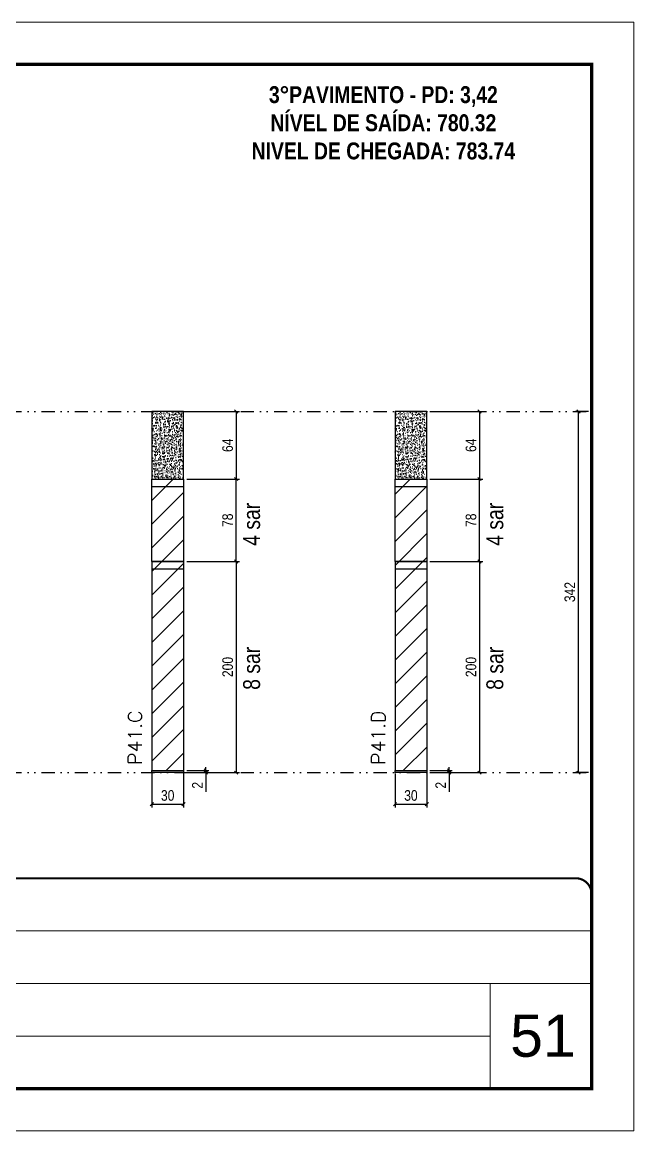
# Model space of a CAD drawing. Extents: x 14400 to 27878, y -21631 to 6985.
# Drawn here: x 18489 to 19068, y -7848 to -6798 of the extents above; entities that cross this region are included whole.
import ezdxf

# ---------------------------------------------------------------- set-up
doc = ezdxf.new("R2010")
doc.units = 0
for name, pattern in [('CONTINUO', [0]), ('DASHED', [0.75, 0.5, -0.25]), ('DIVIDE2', [0.625, 0.25, -0.125, 0, -0.125, 0, -0.125])]:
    doc.linetypes.add(name, pattern=pattern)
for name, color, linetype, lineweight in [('CARIMBO', 255, 'Continuous', 9), ('Folhas', 255, 'Continuous', 9), ('Hachura', 251, 'Continuous', 9), ('SARRAFO DE PRESSAO', 251, 'DASHED', 9), ('Texto Seção', 7, 'Continuous', 15)]:
    doc.layers.add(name, color=color, linetype=linetype, lineweight=lineweight)
for name, color, linetype in [('COTA', 241, 'Continuous'), ('NOMENCLATURA', 7, 'Continuous'), ('Nível', 160, 'Continuous'), ('Painéis', 200, 'Continuous'), ('SARR_2.2x7', 40, 'Continuous')]:
    doc.layers.add(name, color=color, linetype=linetype)
doc.styles.add('ARIAL', font='arial.ttf')
doc.styles.add('ARIAL_NARROW', font='ARIALN.TTF', dxfattribs={"height": 0.2})
doc.styles.add('COTA TECNICA', font='techl___.ttf', dxfattribs={"height": 10})
doc.styles.add('COTA TECNICA-50', font='techl___.ttf', dxfattribs={"height": 10})
doc.styles.add('REGUA-120', font='ROMANS.shx', dxfattribs={"height": 15})
doc.styles.add('ROMANC', font='techb___.ttf', dxfattribs={"height": 2.5})
doc.dimstyles.new('COTA PAINEL-50', dxfattribs={"dimtxt": 10, "dimasz": 3, "dimexe": 3, "dimexo": 3, "dimgap": 3, "dimtad": 1, "dimdec": 1, "dimzin": 12, "dimdsep": 46, "dimtxsty": 'COTA TECNICA-50', "dimblk1": 'OBLIQUE', "dimblk2": 'OBLIQUE', "dimsah": 1, "dimcen": 0.9, "dimclrd": 4, "dimclre": 4, "dimclrt": 240, "dimadec": 1, "dimazin": 3, "dimtfac": 1, "dimtdec": 1, "dimtmove": 0, "dimatfit": 3, "dimfxl": 1, "dimtolj": 1, "dimtzin": 12, "dimarcsym": 0})
doc.dimstyles.new('PAINEL', dxfattribs={"dimtxt": 10, "dimasz": 3, "dimexe": 3, "dimexo": 3, "dimgap": 3, "dimtad": 1, "dimdec": 1, "dimzin": 12, "dimdsep": 46, "dimtxsty": 'COTA TECNICA', "dimblk1": 'OBLIQUE', "dimblk2": 'OBLIQUE', "dimsah": 1, "dimcen": 0.9, "dimclrd": 4, "dimclre": 4, "dimclrt": 240, "dimadec": 1, "dimazin": 3, "dimtfac": 1, "dimtdec": 1, "dimtmove": 0, "dimatfit": 3, "dimfxl": 1, "dimtolj": 1, "dimtzin": 12, "dimarcsym": 0})

# ---------------------------------------------------------------- blocks, each defined once
blk = doc.blocks.new('9999999999')
at = {"color": 30, "linetype": 'CONTINUO'}
for p, q in [((98564.6, 34379.6), (99584, 34379.6)), ((98564.6, 34329.8), (99488, 34329.8)), ((99584, 34329.8), (99488, 34329.8)), ((99488, 34329.8), (99488, 34230.2)), ((98564.6, 34280), (99488, 34280))]:
    blk.add_line(p, q, dxfattribs=at)
at = {"color": 30, "linetype": 'CONTINUO', "const_width": 2}
blk.add_lwpolyline([(99584, 34230.2), (99584, 34414.4, 0.414214), (99569, 34429.4), (98229, 34429.4, 0.414214), (98214, 34414.4), (98214, 34245.2, 0.414214), (98229, 34230.2), (99584, 34230.2)], format="xyb", dxfattribs=at)
at = {"layer": 'Folhas'}
blk.add_lwpolyline([(98139, 34190.2), (99624, 34190.2), (99624, 35240.2), (98139, 35240.2)], close=True, dxfattribs=at)
at = {"layer": 'Folhas', "color": 30, "const_width": 3}
blk.add_lwpolyline([(98214, 34230.2), (99584, 34230.2), (99584, 35200.2), (98214, 35200.2)], close=True, dxfattribs=at)
blk = doc.blocks.new('_Oblique')
at = {"color": 0, "linetype": 'ByBlock', "lineweight": -2}
blk.add_line((-0.5, -0.5), (0.5, 0.5), dxfattribs=at)
blk = doc.blocks.new('*D1396')
at = {"layer": 'COTA', "color": 4, "lineweight": -2, "transparency": 16777216}
for p, q in [((18612.1, -7509.9), (18612.1, -7541.8)), ((18642.1, -7509.9), (18642.1, -7541.8)), ((18612.1, -7538.8), (18642.1, -7538.8))]:
    blk.add_line(p, q, dxfattribs=at)
at = {"layer": 'Defpoints', "color": 0, "transparency": 16777216}
for p in [(18612.1, -7506.9), (18642.1, -7506.9), (18642.1, -7538.8)]:
    blk.add_point(p, dxfattribs=at)
at = {"layer": 'COTA', "color": 4, "lineweight": -2, "transparency": 16777216, "xscale": 3, "yscale": 3, "zscale": 3, "rotation": 180}
blk.add_blockref('_Oblique', (18612.1, -7538.8), dxfattribs=at)
at = {"layer": 'COTA', "color": 4, "lineweight": -2, "transparency": 16777216, "xscale": 3, "yscale": 3, "zscale": 3}
blk.add_blockref('_Oblique', (18642.1, -7538.8), dxfattribs=at)
at = {"layer": 'COTA', "color": 240, "transparency": 16777216, "insert": (18627.1, -7530.6), "char_height": 10, "attachment_point": 5, "style": 'COTA TECNICA'}
blk.add_mtext('\\A1;30', dxfattribs=at)
blk = doc.blocks.new('*D1397')
at = {"layer": 'COTA', "color": 4, "lineweight": -2, "transparency": 16777216}
for p, q in [((18645.1, -7506.9), (18666.2, -7506.9)), ((18663.2, -7506.9), (18663.2, -7503.9)), ((18663.2, -7506.9), (18663.2, -7508.9)), ((18645.1, -7508.9), (18666.2, -7508.9)), ((18663.2, -7508.9), (18663.2, -7527))]:
    blk.add_line(p, q, dxfattribs=at)
at = {"layer": 'Defpoints', "color": 0, "transparency": 16777216}
for p in [(18642.1, -7506.9), (18663.2, -7506.9), (18642.1, -7508.9)]:
    blk.add_point(p, dxfattribs=at)
at = {"layer": 'COTA', "color": 4, "lineweight": -2, "transparency": 16777216, "xscale": 3, "yscale": 3, "zscale": 3}
for p, rotation in [((18663.2, -7506.9), 270), ((18663.2, -7508.9), 90)]:
    blk.add_blockref('_Oblique', p, dxfattribs=dict(at, rotation=rotation))
at = {"layer": 'COTA', "color": 240, "transparency": 16777216, "insert": (18655.2, -7520.9), "char_height": 10, "attachment_point": 5, "rotation": 90, "style": 'COTA TECNICA-50'}
blk.add_mtext('\\A1;2', dxfattribs=at)
blk = doc.blocks.new('*D1398')
at = {"layer": 'COTA', "color": 4, "lineweight": -2, "transparency": 16777216}
for p, q in [((18645.1, -7308.9), (18695, -7308.9)), ((18692, -7308.9), (18692, -7508.9)), ((18645.1, -7508.9), (18695, -7508.9))]:
    blk.add_line(p, q, dxfattribs=at)
at = {"layer": 'Defpoints', "color": 0, "transparency": 16777216}
for p in [(18642.1, -7308.9), (18642.1, -7508.9), (18692, -7508.9)]:
    blk.add_point(p, dxfattribs=at)
at = {"layer": 'COTA', "color": 4, "lineweight": -2, "transparency": 16777216, "xscale": 3, "yscale": 3, "zscale": 3}
for p, rotation in [((18692, -7308.9), 90), ((18692, -7508.9), 270)]:
    blk.add_blockref('_Oblique', p, dxfattribs=dict(at, rotation=rotation))
at = {"layer": 'COTA', "color": 240, "transparency": 16777216, "insert": (18683.9, -7408.9), "char_height": 10, "attachment_point": 5, "rotation": 90, "style": 'COTA TECNICA'}
blk.add_mtext('\\A1;200', dxfattribs=at)
blk = doc.blocks.new('*D1713')
at = {"layer": 'COTA', "color": 4, "lineweight": -2, "transparency": 16777216}
for p, q in [((18842.4, -7509.9), (18842.4, -7541.8)), ((18872.4, -7509.9), (18872.4, -7541.8)), ((18842.4, -7538.8), (18872.4, -7538.8))]:
    blk.add_line(p, q, dxfattribs=at)
at = {"layer": 'Defpoints', "color": 0, "transparency": 16777216}
for p in [(18842.4, -7506.9), (18872.4, -7506.9), (18872.4, -7538.8)]:
    blk.add_point(p, dxfattribs=at)
at = {"layer": 'COTA', "color": 4, "lineweight": -2, "transparency": 16777216, "xscale": 3, "yscale": 3, "zscale": 3, "rotation": 180}
blk.add_blockref('_Oblique', (18842.4, -7538.8), dxfattribs=at)
at = {"layer": 'COTA', "color": 4, "lineweight": -2, "transparency": 16777216, "xscale": 3, "yscale": 3, "zscale": 3}
blk.add_blockref('_Oblique', (18872.4, -7538.8), dxfattribs=at)
at = {"layer": 'COTA', "color": 240, "transparency": 16777216, "insert": (18857.4, -7530.6), "char_height": 10, "attachment_point": 5, "style": 'COTA TECNICA'}
blk.add_mtext('\\A1;30', dxfattribs=at)
blk = doc.blocks.new('*D1714')
at = {"layer": 'COTA', "color": 4, "lineweight": -2, "transparency": 16777216}
for p, q in [((18875.4, -7506.9), (18896.6, -7506.9)), ((18893.6, -7506.9), (18893.6, -7503.9)), ((18893.6, -7506.9), (18893.6, -7508.9)), ((18875.4, -7508.9), (18896.6, -7508.9)), ((18893.6, -7508.9), (18893.6, -7527))]:
    blk.add_line(p, q, dxfattribs=at)
at = {"layer": 'Defpoints', "color": 0, "transparency": 16777216}
for p in [(18872.4, -7506.9), (18893.6, -7506.9), (18872.4, -7508.9)]:
    blk.add_point(p, dxfattribs=at)
at = {"layer": 'COTA', "color": 4, "lineweight": -2, "transparency": 16777216, "xscale": 3, "yscale": 3, "zscale": 3}
for p, rotation in [((18893.6, -7506.9), 270), ((18893.6, -7508.9), 90)]:
    blk.add_blockref('_Oblique', p, dxfattribs=dict(at, rotation=rotation))
at = {"layer": 'COTA', "color": 240, "transparency": 16777216, "insert": (18885.6, -7520.9), "char_height": 10, "attachment_point": 5, "rotation": 90, "style": 'COTA TECNICA-50'}
blk.add_mtext('\\A1;2', dxfattribs=at)
blk = doc.blocks.new('*D1712')
at = {"layer": 'COTA', "color": 4, "lineweight": -2, "transparency": 16777216}
for p, q in [((18875.4, -7308.9), (18925.4, -7308.9)), ((18922.4, -7308.9), (18922.4, -7508.9)), ((18875.4, -7508.9), (18925.4, -7508.9))]:
    blk.add_line(p, q, dxfattribs=at)
at = {"layer": 'Defpoints', "color": 0, "transparency": 16777216}
for p in [(18872.4, -7308.9), (18872.4, -7508.9), (18922.4, -7508.9)]:
    blk.add_point(p, dxfattribs=at)
at = {"layer": 'COTA', "color": 4, "lineweight": -2, "transparency": 16777216, "xscale": 3, "yscale": 3, "zscale": 3}
for p, rotation in [((18922.4, -7308.9), 90), ((18922.4, -7508.9), 270)]:
    blk.add_blockref('_Oblique', p, dxfattribs=dict(at, rotation=rotation))
at = {"layer": 'COTA', "color": 240, "transparency": 16777216, "insert": (18914.3, -7408.9), "char_height": 10, "attachment_point": 5, "rotation": 90, "style": 'COTA TECNICA'}
blk.add_mtext('\\A1;200', dxfattribs=at)
blk = doc.blocks.new('*D1715')
at = {"layer": 'COTA', "color": 4, "lineweight": -2, "transparency": 16777216}
for p, q in [((18645.1, -7230.9), (18695, -7230.9)), ((18692, -7308.9), (18692, -7230.9)), ((18645.1, -7308.9), (18695, -7308.9))]:
    blk.add_line(p, q, dxfattribs=at)
at = {"layer": 'Defpoints', "color": 0, "transparency": 16777216}
for p in [(18642.1, -7230.9), (18692, -7230.9), (18642.1, -7308.9)]:
    blk.add_point(p, dxfattribs=at)
at = {"layer": 'COTA', "color": 4, "lineweight": -2, "transparency": 16777216, "xscale": 3, "yscale": 3, "zscale": 3}
for p, rotation in [((18692, -7230.9), 90), ((18692, -7308.9), 270)]:
    blk.add_blockref('_Oblique', p, dxfattribs=dict(at, rotation=rotation))
at = {"layer": 'COTA', "color": 240, "transparency": 16777216, "insert": (18683.9, -7269.9), "char_height": 10, "attachment_point": 5, "rotation": 90, "style": 'COTA TECNICA'}
blk.add_mtext('\\A1;78', dxfattribs=at)
blk = doc.blocks.new('*D1716')
at = {"layer": 'COTA', "color": 4, "lineweight": -2, "transparency": 16777216}
for p, q in [((18875.4, -7230.9), (18925.4, -7230.9)), ((18922.4, -7308.9), (18922.4, -7230.9)), ((18875.4, -7308.9), (18925.4, -7308.9))]:
    blk.add_line(p, q, dxfattribs=at)
at = {"layer": 'Defpoints', "color": 0, "transparency": 16777216}
for p in [(18872.4, -7230.9), (18922.4, -7230.9), (18872.4, -7308.9)]:
    blk.add_point(p, dxfattribs=at)
at = {"layer": 'COTA', "color": 4, "lineweight": -2, "transparency": 16777216, "xscale": 3, "yscale": 3, "zscale": 3}
for p, rotation in [((18922.4, -7230.9), 90), ((18922.4, -7308.9), 270)]:
    blk.add_blockref('_Oblique', p, dxfattribs=dict(at, rotation=rotation))
at = {"layer": 'COTA', "color": 240, "transparency": 16777216, "insert": (18914.3, -7269.9), "char_height": 10, "attachment_point": 5, "rotation": 90, "style": 'COTA TECNICA'}
blk.add_mtext('\\A1;78', dxfattribs=at)
blk = doc.blocks.new('*D2092')
at = {"layer": 'COTA', "color": 4, "lineweight": -2, "transparency": 16777216}
for p, q in [((19025.5, -7166.9), (19013.1, -7166.9)), ((19016.1, -7508.9), (19016.1, -7166.9)), ((19025.5, -7508.9), (19013.1, -7508.9))]:
    blk.add_line(p, q, dxfattribs=at)
at = {"layer": 'Defpoints', "color": 0, "transparency": 16777216}
for p in [(19016.1, -7166.9), (19028.5, -7166.9), (19028.5, -7508.9)]:
    blk.add_point(p, dxfattribs=at)
at = {"layer": 'COTA', "color": 4, "lineweight": -2, "transparency": 16777216, "xscale": 3, "yscale": 3, "zscale": 3}
for p, rotation in [((19016.1, -7166.9), 90), ((19016.1, -7508.9), 270)]:
    blk.add_blockref('_Oblique', p, dxfattribs=dict(at, rotation=rotation))
at = {"layer": 'COTA', "color": 240, "transparency": 16777216, "insert": (19007.9, -7337.9), "char_height": 10, "attachment_point": 5, "rotation": 90, "style": 'COTA TECNICA'}
blk.add_mtext('\\A1;342', dxfattribs=at)
blk = doc.blocks.new('*D2358')
at = {"layer": 'COTA', "color": 4, "lineweight": -2, "transparency": 16777216}
for p, q in [((18645.1, -7166.9), (18695, -7166.9)), ((18692, -7166.9), (18692, -7230.9)), ((18645.1, -7230.9), (18695, -7230.9))]:
    blk.add_line(p, q, dxfattribs=at)
at = {"layer": 'Defpoints', "color": 0, "transparency": 16777216}
for p in [(18642.1, -7166.9), (18642.1, -7230.9), (18692, -7230.9)]:
    blk.add_point(p, dxfattribs=at)
at = {"layer": 'COTA', "color": 4, "lineweight": -2, "transparency": 16777216, "xscale": 3, "yscale": 3, "zscale": 3}
for p, rotation in [((18692, -7166.9), 90), ((18692, -7230.9), 270)]:
    blk.add_blockref('_Oblique', p, dxfattribs=dict(at, rotation=rotation))
at = {"layer": 'COTA', "color": 240, "transparency": 16777216, "insert": (18683.9, -7198.9), "char_height": 10, "attachment_point": 5, "rotation": 90, "style": 'COTA TECNICA'}
blk.add_mtext('\\A1;64', dxfattribs=at)
blk = doc.blocks.new('*D2359')
at = {"layer": 'COTA', "color": 4, "lineweight": -2, "transparency": 16777216}
for p, q in [((18875.4, -7166.9), (18925.4, -7166.9)), ((18922.4, -7166.9), (18922.4, -7230.9)), ((18875.4, -7230.9), (18925.4, -7230.9))]:
    blk.add_line(p, q, dxfattribs=at)
at = {"layer": 'Defpoints', "color": 0, "transparency": 16777216}
for p in [(18872.4, -7166.9), (18872.4, -7230.9), (18922.4, -7230.9)]:
    blk.add_point(p, dxfattribs=at)
at = {"layer": 'COTA', "color": 4, "lineweight": -2, "transparency": 16777216, "xscale": 3, "yscale": 3, "zscale": 3}
for p, rotation in [((18922.4, -7166.9), 90), ((18922.4, -7230.9), 270)]:
    blk.add_blockref('_Oblique', p, dxfattribs=dict(at, rotation=rotation))
at = {"layer": 'COTA', "color": 240, "transparency": 16777216, "insert": (18914.3, -7198.9), "char_height": 10, "attachment_point": 5, "rotation": 90, "style": 'COTA TECNICA'}
blk.add_mtext('\\A1;64', dxfattribs=at)

msp = doc.modelspace()

# ---------------------------------------------------------------- hatches: boundary and pattern name
at = {"layer": 'COTA'}
h = msp.add_hatch(dxfattribs=at)
h.set_pattern_fill('AR-CONC', color=256, scale=0.03)
h.paths.add_polyline_path([(18642.05, -7166.89), (18612.05, -7166.89), (18612.05, -7230.89), (18642.05, -7230.89)])
h = msp.add_hatch(dxfattribs=at)
h.set_pattern_fill('AR-CONC', color=256, scale=0.03)
h.set_pattern_definition([(50, (230.339, 0), (5.4655401, -0.4781726), [0.5715, -6.2865]), (355, (230.339, 0), (-1.0573026, 5.7317054), [0.4572, -5.0292175]), (100.451445, (230.7944, -0.04), (4.4082374, 5.2535326), [0.4857003, -5.3427073]), (46.1842, (230.339, 1.524), (8.1323712, -1.2612698), [0.85725, -9.42975]), (96.635558, (231.017, 1.419), (7.122124, 7.4227837), [0.7285507, -8.0140682]), (351.18415, (230.339, 1.524), (7.122124, 7.4227837), [0.685799, -7.543792]), (21, (231.101, 1.143), (4.5484317, -3.0679559), [0.5715, -6.2865]), (326, (231.101, 1.143), (1.8540609, 5.525639), [0.4572, -5.0292]), (71.451445, (231.48, 0.8873), (6.4024926, 2.457683), [0.4857003, -5.3426981]), (37.5, (230.339, 0), (0.0926581, 2.53665117), [0, -4.96824, 0, -5.1054, 0, -5.04825]), (7.5, (230.339, 0), (2.00458988, 3.00541724), [0, -2.91084, 0, -4.85394, 0, -1.92405]), (327.5, (228.6397, 0), (4.06771786, -0.17186232), [0, -1.905, 0, -5.9436, 0, -7.8867]), (317.5, (227.8777, 0), (4.44387544, 0.7627947), [0, -2.4765, 0, -3.94716, 0, -5.6007])])
h.paths.add_polyline_path([(18872.39, -7166.89), (18842.39, -7166.89), (18842.39, -7230.89), (18872.39, -7230.89)])
at = {"layer": 'Hachura'}
h = msp.add_hatch(dxfattribs=at)
h.set_pattern_fill('ANSI31', color=256, scale=5)
h.paths.add_polyline_path([(18020.35, -7308.89), (17799.35, -7308.89), (17799.35, -7384.89), (18020.35, -7384.89)])
h.paths.add_polyline_path([(18020.35, -7384.89), (17799.35, -7384.89), (17799.35, -7506.89), (18020.35, -7506.89)])
h.paths.add_polyline_path([(18422.1, -7384.89), (18201.1, -7384.89), (18201.1, -7506.89), (18422.1, -7506.89)])
h.paths.add_polyline_path([(18422.1, -7308.89), (18201.1, -7308.89), (18201.1, -7384.89), (18422.1, -7384.89)])
h.paths.add_polyline_path([(18422.1, -7251.89), (18201.1, -7251.89), (18201.1, -7308.89), (18422.1, -7308.89)])
h.paths.add_polyline_path([(18411.1, -7180.89), (18235.1, -7180.89), (18235.1, -7230.89), (18201.1, -7230.89), (18201.1, -7251.89), (18422.1, -7251.89), (18422.1, -7230.89), (18411.1, -7230.89)])
h.paths.add_polyline_path([(18642.05, -7230.89), (18612.05, -7230.89), (18612.05, -7308.89), (18642.05, -7308.89)])
h.paths.add_polyline_path([(18642.05, -7308.89), (18612.05, -7308.89), (18612.05, -7506.89), (18642.05, -7506.89)])
h.paths.add_polyline_path([(18872.39, -7308.89), (18842.39, -7308.89), (18842.39, -7506.89), (18872.39, -7506.89)])
h.paths.add_polyline_path([(18872.39, -7230.89), (18842.39, -7230.89), (18842.39, -7308.89), (18872.39, -7308.89)])

# ---------------------------------------------------------------- linework, layer by layer
at = {"layer": 'COTA'}
for points in [[(18612.05, -7230.89), (18642.05, -7230.89), (18642.05, -7166.89), (18612.05, -7166.89)], [(18842.39, -7230.89), (18872.39, -7230.89), (18872.39, -7166.89), (18842.39, -7166.89)]]:
    msp.add_lwpolyline(points, close=True, dxfattribs=at)
at = {"layer": 'Nível', "color": 4, "linetype": 'DIVIDE2', "ltscale": 50}
for p, q in [((17658.47, -7166.89), (19028.47, -7166.89)), ((17658.47, -7508.89), (19028.47, -7508.89))]:
    msp.add_line(p, q, dxfattribs=at)
at = {"layer": 'Painéis'}
for p, q in [((18612.05, -7308.89), (18612.05, -7506.89)), ((18612.05, -7308.89), (18642.05, -7308.89)), ((18642.05, -7308.89), (18642.05, -7506.89)), ((18842.39, -7308.89), (18842.39, -7506.89)), ((18842.39, -7308.89), (18872.39, -7308.89)), ((18872.39, -7308.89), (18872.39, -7506.89)), ((18612.05, -7506.89), (18642.05, -7506.89)), ((18612.05, -7506.89), (18642.05, -7506.89)), ((18612.05, -7508.89), (18612.05, -7506.89)), ((18642.05, -7506.89), (18642.05, -7508.89)), ((18842.39, -7506.89), (18872.39, -7506.89)), ((18842.39, -7506.89), (18872.39, -7506.89)), ((18842.39, -7508.89), (18842.39, -7506.89)), ((18872.39, -7506.89), (18872.39, -7508.89)), ((18642.05, -7508.89), (18612.05, -7508.89)), ((18872.39, -7508.89), (18842.39, -7508.89))]:
    msp.add_line(p, q, dxfattribs=at)
for points in [[(18612.05, -7230.89), (18642.05, -7230.89), (18642.05, -7308.89), (18612.05, -7308.89)], [(18842.39, -7230.89), (18872.39, -7230.89), (18872.39, -7308.89), (18842.39, -7308.89)]]:
    msp.add_lwpolyline(points, close=True, dxfattribs=at)
at = {"layer": 'SARR_2.2x7'}
for p, q in [((18612.05, -7237.89), (18642.05, -7237.89)), ((18842.39, -7237.89), (18872.39, -7237.89)), ((18612.05, -7315.89), (18642.05, -7315.89)), ((18619.05, -7308.89), (18619.05, -7308.89)), ((18635.05, -7308.89), (18635.05, -7308.89)), ((18842.39, -7315.89), (18872.39, -7315.89)), ((18849.39, -7308.89), (18849.39, -7308.89)), ((18865.39, -7308.89), (18865.39, -7308.89))]:
    msp.add_line(p, q, dxfattribs=at)

# ---------------------------------------------------------------- block references
at = {"layer": 'SARRAFO DE PRESSAO', "color": 6, "linetype": 'ByBlock'}
msp.add_blockref('9999999999', (-80555.51, -42038.38), dxfattribs=at)

# ---------------------------------------------------------------- texts
at = {"layer": 'CARIMBO', "style": 'ARIAL'}
msp.add_text('51', height=40, dxfattribs=at).set_placement((18951.33, -7778.03))
at = {"layer": 'NOMENCLATURA', "style": 'ARIAL_NARROW'}
for s, p in [('4 sar', (18714.52, -7294.15)), ('4 sar', (18944.86, -7294.15)), ('8 sar', (18714.52, -7430.52)), ('8 sar', (18944.86, -7430.52))]:
    msp.add_text(s, height=16, rotation=90, dxfattribs=at).set_placement(p)
at = {"layer": 'NOMENCLATURA', "color": 2, "insert": (18831.31, -6832.11), "char_height": 16, "attachment_point": 2, "style": 'ROMANC'}
msp.add_mtext_dynamic_manual_height_columns('\\P3°PAVIMENTO - PD: 3,42\\PNÍVEL DE SAÍDA: 780.32\\PNIVEL DE CHEGADA: 783.74', width=432.3511, gutter_width=1, heights=[0], dxfattribs=at)
at = {"layer": 'Texto Seção', "char_height": 13, "width": 370.6998, "attachment_point": 7, "rotation": 90, "style": 'REGUA-120'}
for s, insert in [('P41.C', (18602.6, -7501.48)), ('P41.D', (18832.94, -7501.48))]:
    msp.add_mtext(s, dxfattribs=dict(at, insert=insert))

# ---------------------------------------------------------------- dimensions: what is measured, and where the dimension line sits
at = {"layer": 'COTA'}
for base, p1, p2, picture, middle in [((18692.04, -7230.89), (18642.05, -7166.89), (18642.05, -7230.89), '*D2358', (18683.94, -7198.89)), ((18922.38, -7230.89), (18872.39, -7166.89), (18872.39, -7230.89), '*D2359', (18914.28, -7198.89)), ((19016.09, -7166.89), (19028.47, -7508.89), (19028.47, -7166.89), '*D2092', (19007.87, -7337.89)), ((18692.04, -7230.89), (18642.05, -7308.89), (18642.05, -7230.89), '*D1715', (18683.94, -7269.89)), ((18922.38, -7230.89), (18872.39, -7308.89), (18872.39, -7230.89), '*D1716', (18914.28, -7269.89)), ((18692.04, -7508.89), (18642.05, -7308.89), (18642.05, -7508.89), '*D1398', (18683.94, -7408.89)), ((18922.38, -7508.89), (18872.39, -7308.89), (18872.39, -7508.89), '*D1712', (18914.28, -7408.89))]:
    dim = msp.add_linear_dim(base=base, p1=p1, p2=p2, angle=90, dimstyle='PAINEL', dxfattribs=at)
    dim.commit()
    dim.dimension.update_dxf_attribs({"geometry": picture, "text_midpoint": middle})
for base, p1, p2, picture, middle in [((18642.05, -7538.79), (18612.05, -7506.89), (18642.05, -7506.89), '*D1396', (18627.05, -7530.57)), ((18872.39, -7538.79), (18842.39, -7506.89), (18872.39, -7506.89), '*D1713', (18857.39, -7530.57))]:
    dim = msp.add_linear_dim(base=base, p1=p1, p2=p2, dimstyle='PAINEL', override={"dimarcsym": 2}, dxfattribs=at)
    dim.commit()
    dim.dimension.update_dxf_attribs({"geometry": picture, "text_midpoint": middle})
for base, p1, p2, picture, middle in [((18663.24, -7506.89), (18642.05, -7508.89), (18642.05, -7506.89), '*D1397', (18663.24, -7520.95)), ((18893.58, -7506.89), (18872.39, -7508.89), (18872.39, -7506.89), '*D1714', (18893.58, -7520.95))]:
    dim = msp.add_linear_dim(base=base, p1=p1, p2=p2, angle=90, dimstyle='COTA PAINEL-50', dxfattribs=at)
    dim.commit()
    dim.dimension.update_dxf_attribs({"geometry": picture, "text_midpoint": middle, "dimtype": 160})

doc.saveas('drawing.dxf')
